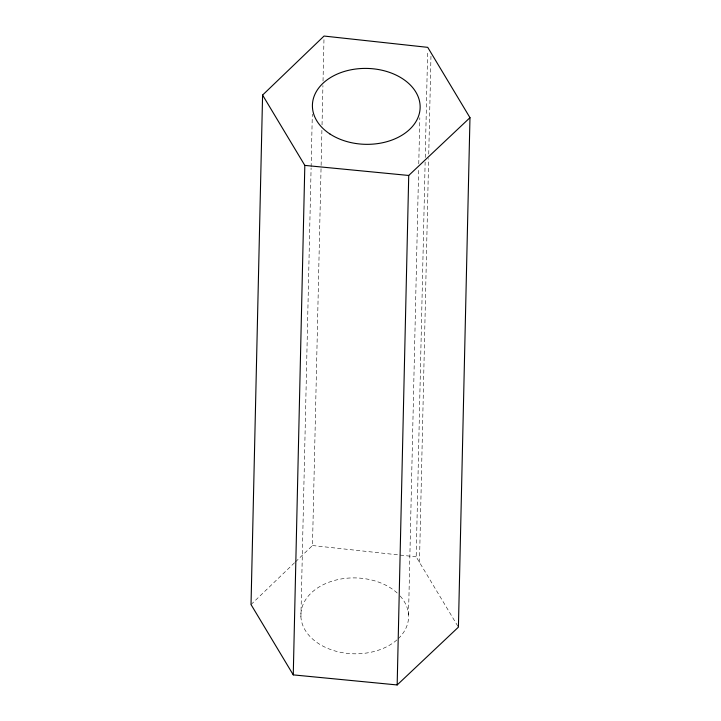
<?xml version="1.0" encoding="UTF-8"?>
<svg xmlns="http://www.w3.org/2000/svg" width="721" height="721" viewBox="0 0 721 721"><rect width="100%" height="100%" fill="white"/><g stroke="black" fill="none" stroke-linecap="round" stroke-linejoin="round"><path stroke-width="0.54" stroke-dasharray="3.6 2.7" d="M300.909 616.87L311.093 168.119M311.121 166.993L312.319 114.134M295.502 561.839L312.49 545.536L321.088 166.515M321.115 165.388L321.926 129.401M322.035 124.904L322.927 85.538M323.026 81.04L323.999 38.303M408.528 614.851L418.658 168.344M418.766 163.847L419.811 117.739M457.835 626.207L416.179 556.828L425.138 162.072M425.237 157.566L427.661 50.722M419.478 562.326L428.644 158.566M428.743 154.069L430.96 56.22M251.025 604.558L294.691 562.614M312.49 545.536L416.179 556.828M400.164 596.006A53.868 37.952 1.3 0 1 397.677 639.248M396.883 639.951A53.868 37.952 1.3 0 1 317.979 643.195A53.868 37.952 1.3 0 1 318.376 587.426A53.868 37.952 1.3 0 1 397.217 593.023"/><path stroke-width="1.08" d="M262.588 95.073L251.025 604.558L293.258 674.883L397.163 684.95L458.412 627.153L469.975 117.676L427.742 47.352L324.044 36.05L262.588 95.073L304.821 165.397L293.258 674.883M397.163 684.95L408.726 175.464L469.975 117.676M304.821 165.397L408.726 175.464M329.858 133.926A53.868 37.952 1.3 0 0 418.856 115.225A53.868 37.952 1.3 0 0 350.127 69.973A53.868 37.952 1.3 0 0 329.858 133.926"/></g></svg>
